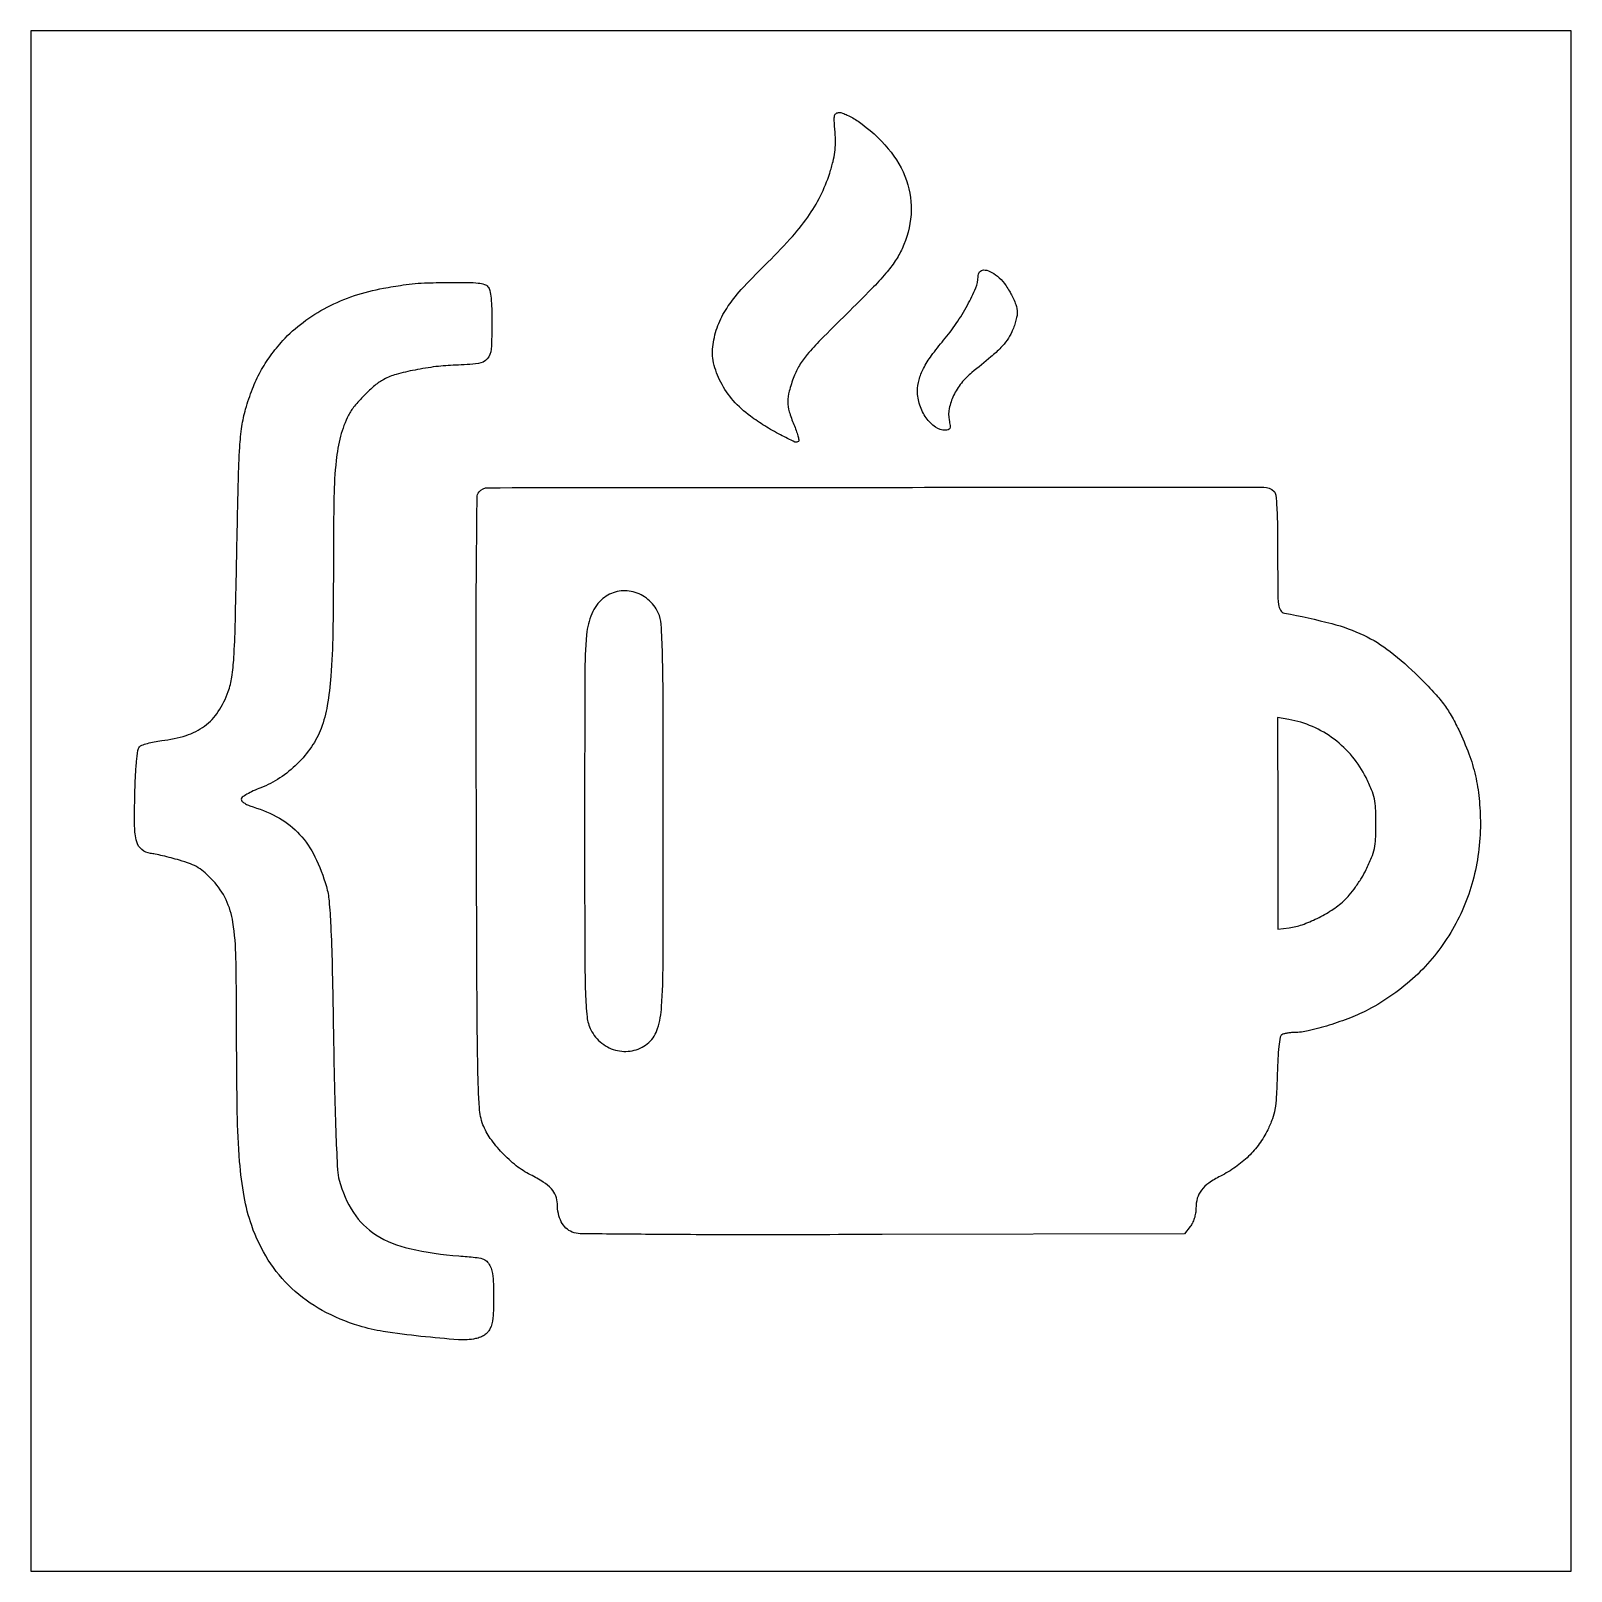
# Model space of a CAD drawing. Extents: x 0 to 509, y 0 to 509.
import ezdxf

# ---------------------------------------------------------------- set-up
doc = ezdxf.new("R2010")
doc.units = 0

msp = doc.modelspace()

# ---------------------------------------------------------------- linework, layer by layer
msp.add_lwpolyline([(0, 254.5), (0, 0), (254.5, 0), (509, 0), (509, 254.5), (509, 509), (254.5, 509), (0, 509)], close=True)
for points in [[(273.342717, 479.108214, -0.066884), (283.349767, 470.040206, -0.092146), (289.335101, 459.51947, -0.100311), (290.848288, 448.253707, -0.09395), (287.929327, 437, -0.037188), (285.631364, 432.944095, -0.029039), (282.574804, 428.905659, -0.01778), (277.846316, 423.74268, -0.004216), (269.591543, 415.489419, 0.003588), (260.940396, 406.861564, 0.020452), (256.568691, 402.060959, 0.038114), (253.975052, 398.440082, 0.046876), (252.161427, 394.701907, 0.022505), (250.599085, 389.87481, 0.066704), (250.132178, 386.432268, 0.072285), (250.60455, 383.145071, 0.029813), (252.136235, 378.90495, -0.014094), (252.90985, 376.957167, -0.021209), (253.462833, 375.215727, -0.017096), (253.796777, 373.795083, -0.250576), (253.652494, 373.319161, -0.317874), (252.459768, 373.114602, -0.009488), (247.683059, 375.509052, -0.017675), (242.538984, 378.447458, -0.019725), (237.805435, 381.642824, -0.053704), (232.139278, 386.822062, -0.060397), (227.958959, 392.902209, -0.065974), (225.632373, 399.277748, -0.092009), (225.422512, 405.33184, -0.053089), (227.048392, 411.57087, -0.054233), (229.943835, 417.279894, -0.040416), (234.737328, 423.475219, -0.014826), (242.440422, 431.435954, 0.01482), (250.860847, 440.137806, 0.031155), (256.751613, 447.466724, 0.037899), (260.92114, 454.438621, 0.038048), (263.984267, 461.95107, 0.015591), (265.085973, 465.783472, 0.029869), (265.68707, 468.925502, 0.031817), (265.888173, 471.982384, 0.020547), (265.749764, 475.528645, -0.006396), (265.487793, 479.414958, -0.068296), (265.616923, 480.98876, -0.209055), (266.150799, 481.720339, -0.132824), (267.184977, 482, -0.088657), (268.206807, 481.81738, -0.02134), (269.800116, 481.150538, -0.021247), (271.590162, 480.215125, -0.019657)], [(319.393041, 427.905474, -0.065849), (321.690886, 425.548856, -0.035869), (323.873765, 422.139934, -0.035802), (325.492576, 418.575219, -0.091326), (325.978038, 415.789838, -0.051601), (325.847798, 414.639127, -0.017216), (325.427592, 412.99512, -0.016927), (324.833724, 411.194145, -0.018513), (324.135018, 409.491423, -0.044894), (322.588448, 406.765959, -0.042647), (320.556338, 404.309373, -0.024158), (317.268706, 401.270273, -0.004585), (310.96899, 396.08508, 0.054983), (307.506331, 392.594989, 0.056263), (304.918327, 388.459617, 0.060956), (303.487208, 384.212603, 0.097483), (303.453229, 380.397616, -0.016945), (303.735947, 378.546532, -0.113829), (303.635483, 377.628567, -0.22425), (303.176766, 377.161978, -0.088406), (302.267819, 377, -0.154263), (298.951208, 378.048204, -0.085012), (295.904154, 381.073666, -0.075748), (293.743591, 385.34679, -0.079397), (293, 390, -0.06826), (293.499373, 393.640803, -0.05056), (294.984175, 397.427876, -0.039081), (297.605029, 401.675782, -0.018155), (301.616995, 406.768632, 0.027076), (305.803691, 412.282794, 0.024556), (309.519179, 418.395435, 0.02403), (312.248783, 424.060448, 0.100489), (312.999211, 427.75, -0.167152), (313.536469, 429.310414, -0.224578), (314.853591, 429.973078, -0.125515), (316.906121, 429.502414, -0.047882)], [(151.069863, 424.41582, -0.122559), (151.671992, 423.165559, -0.024002), (152.065182, 420.680557, -0.01946), (152.310047, 417.188931, -0.007775), (152.384615, 412.393842, -0.015341), (152.120238, 403.77912, -0.164689), (150.817531, 400.590072, -0.187807), (147.920619, 399.062521, -0.021064), (140.354933, 398.518069, 0.023091), (133.878776, 398.025639, 0.018354), (126.953759, 396.916827, 0.018315), (120.720659, 395.443581, 0.055726), (116.6849, 393.831364, 0.052725), (113.701591, 391.804576, 0.022539), (110.159612, 388.523538, 0.022506), (106.935272, 384.946222, 0.054253), (104.98457, 381.969754, 0.053954), (102.362855, 375.086943, 0.038506), (100.892277, 366.966855, 0.021278), (100.174189, 354.940336, 0.004132), (99.982234, 333.187947, -0.003639), (99.799992, 309.942165, -0.014755), (99.168303, 295.796736, -0.024201), (97.969655, 286.063037, -0.046962), (95.921012, 278.507372, -0.059963), (92.770758, 272.432752, -0.04869), (88.06715, 266.797119, -0.048174), (82.30128, 262.118035, -0.055386), (76, 258.879134, 0.016847), (73.509622, 257.832609, 0.024896), (71.409375, 256.735744, 0.022369), (69.835922, 255.714272, 0.242137), (69.5, 255.061282, 0.209491), (69.760908, 254.46589, 0.045105), (70.675, 253.764293, 0.039859), (71.968287, 253.083076, 0.028868), (73.5, 252.528447, -0.058005), (82.146411, 248.815891, -0.07657), (88.835863, 243.469248, -0.072015), (93.887828, 236.08291, -0.044806), (97.656183, 226.266801, -0.046607), (98.548368, 221.468781, -0.010752), (99.117654, 213.255282, -0.006544), (99.566583, 200.289306, -0.001288), (100.007879, 177, 0.001808), (100.383772, 158.194942, 0.003904), (100.838321, 143.728467, 0.002866), (101.337479, 132.631324, 0.052957), (101.885026, 129.161161, 0.078155), (106.630843, 118.485378, 0.108825), (114.043475, 111.156713, 0.086774), (125.187684, 106.578566, 0.035257), (141.473559, 104.180635, -0.006145), (146.841119, 103.707099, -0.050294), (149.248267, 103.21717, -0.112204), (150.652326, 102.40435, -0.089027), (151.708817, 101, -0.099448), (152.687274, 97.452725, -0.017532), (152.936103, 90.512517, -0.017494), (152.698624, 83.572543, -0.100151), (151.725131, 80.038924, -0.068598), (150.965552, 78.941517, -0.058818), (149.900171, 78.024179, -0.054054), (148.560677, 77.317664, -0.042638), (146.989873, 76.845254, -0.070382), (141.332553, 76.469151, -0.008588), (128.924662, 77.605462, -0.010544), (116.444307, 79.23188, -0.036445), (108.5, 81.03788, -0.051274), (96.285487, 86.185538, -0.062625), (86.247826, 93.448858, -0.063991), (78.483736, 102.827215, -0.057097), (72.984382, 114.222502, -0.039968), (70.489288, 123.768045, -0.024269), (69.007658, 135.348894, -0.015434), (68.230518, 151.576805, -0.00418), (68.008553, 177.302595, 0.004416), (67.778653, 202.564219, 0.033388), (66.770153, 214.444859, 0.072237), (64.501225, 221.894092, 0.078194), (60.246442, 228.16762, 0.02219), (57.624005, 230.733001, 0.04597), (55.325169, 232.437994, 0.044955), (52.720386, 233.716968, 0.02034), (49.115222, 234.935361, 0.006917), (46.364219, 235.70087, 0.006736), (43.568778, 236.397103, 0.006665), (41.096725, 236.942876, 0.024852), (39.523171, 237.187567, -0.152196), (36.662645, 238.41945, -0.152334), (35.00951, 241.057805, -0.061478), (34.316407, 246.176511, -0.008892), (34.379682, 256.727695, -0.005992), (34.595442, 262.758104, -0.011934), (34.93725, 267.522976, -0.009709), (35.358231, 271.170823, -0.140516), (35.87587, 272.350432, -0.129321), (36.69152, 272.933789, -0.021901), (38.524548, 273.540928, -0.022663), (40.795482, 274.074414, -0.018449), (43.266826, 274.44419, 0.048721), (51.309407, 276.149951, 0.0825), (57.430074, 279.266633, 0.087783), (61.96346, 284.035707, 0.062148), (65.255168, 290.666004, 0.047797), (66.426481, 295.428509, 0.02111), (67.096278, 301.881732, 0.00939), (67.553302, 312.646762, 0.001119), (68.064107, 336.5, -0.001175), (68.578605, 360.401824, -0.0094), (69.048651, 371.410703, -0.020657), (69.757746, 378.285679, -0.03401), (70.987442, 383.996749, -0.02285), (73.245494, 390.681299, -0.031799), (75.906974, 396.408258, -0.032922), (79.19265, 401.597773, -0.027359), (83.326819, 406.658648, -0.047367), (89.952696, 412.665963, -0.040493), (97.935642, 417.680539, -0.039135), (106.913123, 421.49415, -0.037543), (116.5, 423.925938, -0.004185), (123.005302, 425.009141, -0.01732), (126.960385, 425.494032, -0.015741), (131.109362, 425.726097, -0.003039), (138.627555, 425.863818, -0.005395), (144.525654, 425.872353, -0.026634), (147.841508, 425.664511, -0.049304), (149.882897, 425.220038, -0.142237)], [(410.8, 356.8, -0.173159), (411.386348, 355.562492, -0.01026), (411.718881, 351.364255, -0.011145), (411.93705, 345.346038, -0.003487), (412, 336.319052, 0.001508), (412.038572, 323.530778, 0.026919), (412.284695, 319.423866, 0.109613), (412.943455, 317.513321, 0.211413), (414.25, 316.612323, -0.01672), (429.920979, 313.100383, -0.047218), (440.455125, 309.27582, -0.055033), (449.156998, 303.909647, -0.029869), (458.597767, 295.591595, -0.009678), (463.550754, 290.478133, -0.026267), (466.791155, 286.612053, -0.030866), (469.305375, 282.802423, -0.018467), (471.834365, 278, -0.022806), (475.186449, 270.119326, -0.032635), (477.367334, 262.846084, -0.032795), (478.576384, 255.378191, -0.023354), (478.985219, 246.909963, -0.066626), (476.502812, 228.1434, -0.06965), (469.178485, 210.994371, -0.069646), (457.426388, 196.514693, -0.066604), (441.983665, 185.561486, -0.028357), (436.129292, 182.896247, -0.017544), (428.98949, 180.407266, -0.016934), (422.132232, 178.535406, -0.056948), (417.520099, 177.984687, 0.021607), (416.280012, 177.924771, 0.021689), (415.051289, 177.758058, 0.022124), (413.995804, 177.519296, 0.076253), (413.356629, 177.234687, 0.213118), (412.835015, 176.43804, 0.011727), (412.41982, 173.410965, 0.014565), (412.079215, 169.352514, 0.00652), (411.856629, 164, -0.005896), (411.561317, 156.67873, -0.029737), (411.105805, 152.612634, -0.044961), (410.260453, 149.446073, -0.026443), (408.720218, 145.839456, -0.042949), (405.940424, 141.226477, -0.04199), (402.394431, 137.118499, -0.040725), (398.1033, 133.552598, -0.035747), (393.105517, 130.553469, 0.034737), (389.249644, 128.250156, 0.078413), (386.800586, 125.901745, 0.094114), (385.458526, 123.207844, 0.068738), (385, 119.888278, -0.041844), (384.864241, 118.268928, -0.034968), (384.458712, 116.591375, -0.036011), (383.846183, 115.053728, -0.057448), (383.088512, 113.860784), (381.177024, 111.5), (281.338512, 111.234056, -0.000624), (235.138655, 111.168664, -0.002037), (204.554724, 111.288132, -0.000693), (181.564368, 111.503447, -0.095628), (178.87972, 112.051645, -0.094627), (176.837598, 113.391907, -0.079926), (175.288343, 115.464944, -0.070233), (174.323896, 118.173755, -0.050496), (174, 121.372739, 0.095672), (173.485727, 124.035835, 0.091538), (172.013441, 126.36295, 0.065131), (169.34356, 128.584773, 0.024651), (165.111295, 130.978235, -0.051496), (160.421618, 133.9729, -0.035252), (155.759651, 138.244001, -0.035662), (151.83846, 143.020695, -0.061966), (149.417197, 147.535184, -0.078433), (148.224592, 153.076945, -0.008708), (147.731133, 166.052945, -0.00416), (147.440089, 189.760111, -0.000316), (147.226899, 253.869701, -0.000555), (147.14905, 303.017866, -0.002241), (147.269254, 333.005303, -0.000596), (147.481603, 354.936799, -0.172133), (148.099343, 356.619701, -0.222851), (151.098796, 358.030085, -0.000078), (279.32903, 358.138194, -0.000085), (407.408108, 358.204281, -0.199002)], [(189.040808, 321.380884, 0.11844), (185.354283, 316.38278, 0.079562), (183.653463, 309.460692, 0.019717), (183.078924, 296.019117, 0.000822), (183, 248.009822, 0.000468), (183.039535, 205.764735, 0.006991), (183.273459, 191.010941, 0.018655), (183.803612, 183.126737, 0.092083), (185.063294, 178.875934, 0.109169), (188.721894, 174.436027, 0.113117), (193.865991, 172.021676, 0.116669), (199.419786, 172.12577, 0.12173), (204.240171, 174.717352, 0.136968), (207.129887, 179.296037, 0.056432), (208.440104, 186.57871, 0.01554), (208.927416, 200.828716, 0.000777), (209, 247.549211, 0.000595), (208.95386, 286.298535, 0.005439), (208.730239, 303.161553, 0.009137), (208.317883, 312.878255, 0.095887), (207.330035, 316.716931, 0.108252), (203.9408, 321.095386, 0.112145), (199.072011, 323.587252, 0.116076), (193.740788, 323.68627, 0.122345)], [(412.025262, 247.13101), (412.096467, 212.162775), (415.796361, 212.621677, 0.053083), (420.106765, 213.628507, 0.03025), (425.048343, 215.694601, 0.029693), (429.875041, 218.431752, 0.039891), (433.860326, 221.492778, 0.036471), (435.677921, 223.393011, 0.017641), (437.728891, 226.063187, 0.017349), (439.687196, 229.019747, 0.023218), (441.240315, 231.836585, 0.016484), (443.042199, 235.823204, 0.044977), (443.960812, 238.775649, 0.04104), (444.380636, 241.994018, 0.01192), (444.5, 247, 0.011951), (444.380084, 252.016354, 0.041296), (443.957945, 255.236604, 0.044997), (443.032204, 258.199613, 0.016179), (441.208001, 262.229053, 0.059491), (436.718763, 269.136575, 0.057437), (430.681462, 274.885056, 0.05769), (423.521975, 279.088549, 0.061089), (415.727028, 281.445407), (411.954056, 282.099245)]]:
    msp.add_lwpolyline(points, format="xyb", close=True)

doc.saveas('drawing.dxf')
